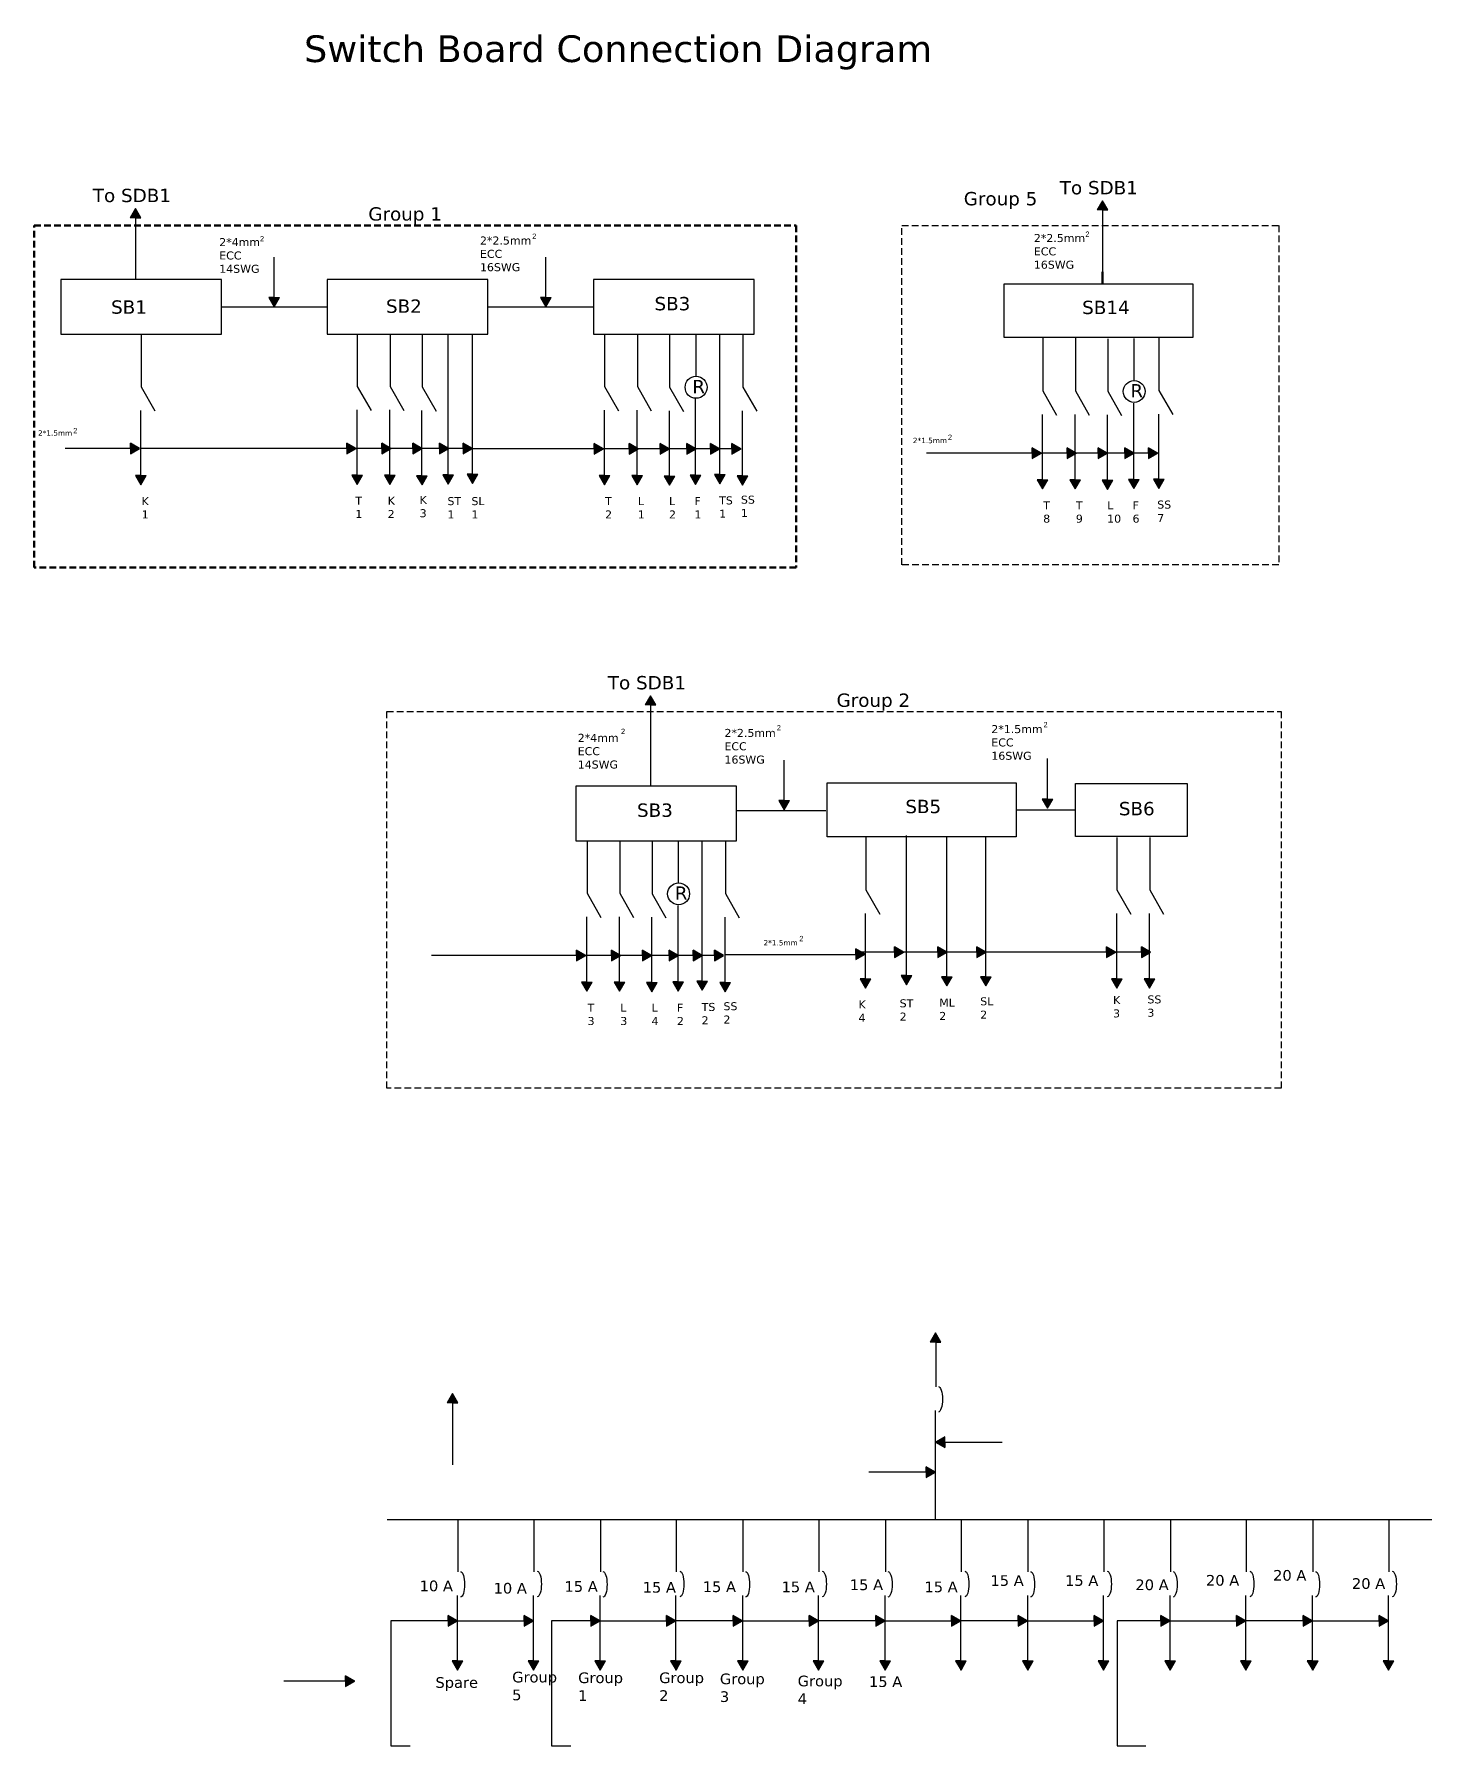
# Model space of a CAD drawing. Header units: millimetres. Extents: x 36 to 163, y -18 to 46.
# Drawn here: x 35.6 to 88, y -18.1 to 46.1 of the extents above; entities that cross this region are included whole.
import ezdxf

# ---------------------------------------------------------------- set-up
doc = ezdxf.new("R2010")
doc.units = ezdxf.units.MM
doc.header["$MEASUREMENT"] = 0
doc.linetypes.add('ACAD_ISO02W100', pattern=[15, 12, -3])
doc.linetypes.add('DASHED2', pattern=[0.375, 0.25, -0.125])

msp = doc.modelspace()

# ---------------------------------------------------------------- hatches: boundary and pattern name
for points in [[(75.619, 39.856), (75.419, 39.51), (75.619, 39.51), (75.819, 39.51)], [(39.362, 39.566), (39.162, 39.219), (39.362, 39.219), (39.562, 39.219)], [(44.552, 35.875), (44.752, 36.221), (44.552, 36.221), (44.352, 36.221)], [(54.748, 35.875), (54.948, 36.221), (54.748, 36.221), (54.548, 36.221)], [(39.513, 30.562), (39.167, 30.761), (39.167, 30.561), (39.167, 30.361)], [(47.627, 30.562), (47.281, 30.761), (47.281, 30.561), (47.281, 30.361)], [(48.937, 30.562), (48.591, 30.761), (48.591, 30.561), (48.591, 30.361)], [(50.1, 30.562), (49.754, 30.761), (49.754, 30.561), (49.754, 30.361)], [(51.102, 30.561), (50.755, 30.761), (50.755, 30.561), (50.755, 30.361)], [(51.99, 30.561), (51.644, 30.761), (51.644, 30.561), (51.644, 30.361)], [(56.902, 30.551), (56.556, 30.75), (56.556, 30.55), (56.556, 30.35)], [(58.212, 30.551), (57.866, 30.75), (57.866, 30.55), (57.866, 30.35)], [(59.375, 30.551), (59.029, 30.75), (59.029, 30.55), (59.029, 30.35)], [(60.377, 30.55), (60.03, 30.75), (60.03, 30.55), (60.03, 30.35)], [(61.265, 30.55), (60.919, 30.75), (60.919, 30.55), (60.919, 30.35)], [(62.068, 30.55), (61.721, 30.75), (61.721, 30.55), (61.721, 30.35)], [(73.33, 30.394), (72.984, 30.593), (72.984, 30.393), (72.984, 30.193)], [(74.64, 30.394), (74.294, 30.593), (74.294, 30.393), (74.294, 30.193)], [(75.803, 30.394), (75.456, 30.593), (75.456, 30.393), (75.456, 30.193)], [(76.804, 30.393), (76.458, 30.593), (76.458, 30.393), (76.458, 30.193)], [(77.693, 30.393), (77.347, 30.593), (77.347, 30.393), (77.347, 30.193)], [(39.56, 29.202), (39.759, 29.548), (39.559, 29.548), (39.359, 29.548)], [(47.664, 29.217), (47.864, 29.563), (47.664, 29.563), (47.464, 29.563)], [(48.892, 29.217), (49.092, 29.563), (48.892, 29.563), (48.692, 29.563)], [(50.101, 29.197), (50.3, 29.544), (50.1, 29.544), (49.9, 29.544)], [(51.087, 29.227), (51.287, 29.573), (51.087, 29.573), (50.887, 29.573)], [(51.99, 29.254), (52.19, 29.601), (51.99, 29.601), (51.79, 29.601)], [(56.939, 29.206), (57.139, 29.552), (56.939, 29.552), (56.739, 29.552)], [(58.167, 29.206), (58.367, 29.552), (58.167, 29.552), (57.967, 29.552)], [(59.376, 29.186), (59.575, 29.533), (59.375, 29.533), (59.175, 29.533)], [(60.362, 29.216), (60.562, 29.562), (60.362, 29.562), (60.162, 29.562)], [(61.265, 29.243), (61.465, 29.59), (61.265, 29.59), (61.065, 29.59)], [(62.124, 29.188), (62.324, 29.534), (62.124, 29.534), (61.924, 29.534)], [(73.366, 29.049), (73.566, 29.395), (73.366, 29.395), (73.166, 29.395)], [(74.595, 29.049), (74.795, 29.395), (74.595, 29.395), (74.395, 29.395)], [(75.803, 29.029), (76.003, 29.376), (75.803, 29.376), (75.603, 29.376)], [(76.79, 29.059), (76.989, 29.405), (76.789, 29.405), (76.589, 29.405)], [(77.725, 29.065), (77.925, 29.411), (77.725, 29.411), (77.525, 29.411)], [(58.673, 21.296), (58.473, 20.949), (58.673, 20.949), (58.873, 20.949)], [(63.679, 17.018), (63.878, 17.364), (63.678, 17.364), (63.478, 17.364)], [(73.553, 17.074), (73.753, 17.42), (73.553, 17.42), (73.353, 17.42)], [(56.246, 11.558), (55.9, 11.757), (55.9, 11.557), (55.9, 11.357)], [(57.556, 11.558), (57.21, 11.757), (57.21, 11.557), (57.21, 11.357)], [(58.719, 11.558), (58.373, 11.757), (58.373, 11.557), (58.373, 11.357)], [(59.72, 11.557), (59.374, 11.757), (59.374, 11.557), (59.374, 11.357)], [(60.609, 11.557), (60.263, 11.757), (60.263, 11.557), (60.263, 11.357)], [(61.411, 11.557), (61.065, 11.757), (61.065, 11.557), (61.065, 11.357)], [(66.718, 11.604), (66.371, 11.804), (66.371, 11.604), (66.371, 11.404)], [(68.161, 11.68), (67.815, 11.88), (67.815, 11.68), (67.815, 11.48)], [(69.796, 11.68), (69.449, 11.88), (69.449, 11.68), (69.449, 11.48)], [(71.257, 11.68), (70.911, 11.88), (70.911, 11.68), (70.911, 11.48)], [(76.113, 11.678), (75.767, 11.878), (75.767, 11.678), (75.767, 11.478)], [(77.423, 11.678), (77.077, 11.878), (77.077, 11.678), (77.077, 11.478)], [(56.282, 10.213), (56.482, 10.559), (56.282, 10.559), (56.082, 10.559)], [(57.511, 10.213), (57.711, 10.559), (57.511, 10.559), (57.311, 10.559)], [(58.719, 10.193), (58.919, 10.54), (58.719, 10.54), (58.519, 10.54)], [(59.706, 10.223), (59.906, 10.569), (59.706, 10.569), (59.506, 10.569)], [(60.609, 10.25), (60.809, 10.597), (60.609, 10.597), (60.409, 10.597)], [(61.468, 10.195), (61.667, 10.541), (61.467, 10.541), (61.267, 10.541)], [(66.736, 10.335), (66.936, 10.682), (66.736, 10.682), (66.536, 10.682)], [(68.268, 10.454), (68.468, 10.8), (68.268, 10.8), (68.068, 10.8)], [(69.779, 10.412), (69.978, 10.758), (69.778, 10.758), (69.578, 10.758)], [(71.247, 10.412), (71.447, 10.758), (71.247, 10.758), (71.047, 10.758)], [(76.149, 10.333), (76.349, 10.679), (76.149, 10.679), (75.949, 10.679)], [(77.378, 10.333), (77.578, 10.679), (77.378, 10.679), (77.178, 10.679)], [(69.358, -2.594), (69.159, -2.94), (69.359, -2.94), (69.559, -2.94)], [(51.24, -4.874), (51.04, -5.221), (51.24, -5.221), (51.44, -5.221)], [(69.358, -6.698), (69.704, -6.898), (69.704, -6.698), (69.704, -6.498)], [(69.355, -7.813), (69.009, -7.613), (69.009, -7.813), (69.009, -8.013)], [(51.432, -13.393), (51.086, -13.193), (51.086, -13.393), (51.086, -13.593)], [(54.276, -13.393), (53.929, -13.193), (53.929, -13.393), (53.929, -13.593)], [(56.776, -13.393), (56.429, -13.193), (56.429, -13.393), (56.429, -13.593)], [(59.619, -13.393), (59.273, -13.193), (59.273, -13.393), (59.273, -13.593)], [(62.119, -13.393), (61.773, -13.193), (61.773, -13.393), (61.773, -13.593)], [(64.962, -13.393), (64.616, -13.193), (64.616, -13.393), (64.616, -13.593)], [(67.462, -13.392), (67.116, -13.192), (67.116, -13.392), (67.116, -13.592)], [(70.306, -13.392), (69.959, -13.192), (69.959, -13.392), (69.959, -13.592)], [(72.806, -13.392), (72.46, -13.192), (72.46, -13.392), (72.46, -13.592)], [(75.649, -13.392), (75.303, -13.192), (75.303, -13.392), (75.303, -13.592)], [(78.149, -13.392), (77.803, -13.192), (77.803, -13.392), (77.803, -13.592)], [(80.993, -13.392), (80.646, -13.192), (80.646, -13.392), (80.646, -13.592)], [(83.493, -13.392), (83.147, -13.192), (83.147, -13.392), (83.147, -13.592)], [(86.336, -13.392), (85.99, -13.192), (85.99, -13.392), (85.99, -13.592)], [(51.438, -15.238), (51.638, -14.892), (51.438, -14.892), (51.238, -14.892)], [(54.281, -15.238), (54.481, -14.892), (54.281, -14.892), (54.081, -14.892)], [(56.781, -15.238), (56.981, -14.892), (56.781, -14.892), (56.581, -14.892)], [(59.625, -15.238), (59.824, -14.892), (59.624, -14.892), (59.424, -14.892)], [(62.125, -15.238), (62.325, -14.892), (62.125, -14.892), (61.925, -14.892)], [(64.968, -15.238), (65.168, -14.892), (64.968, -14.892), (64.768, -14.892)], [(67.468, -15.238), (67.668, -14.891), (67.468, -14.891), (67.268, -14.891)], [(70.312, -15.238), (70.511, -14.891), (70.311, -14.891), (70.111, -14.891)], [(72.812, -15.238), (73.012, -14.891), (72.812, -14.891), (72.612, -14.891)], [(75.655, -15.238), (75.855, -14.891), (75.655, -14.891), (75.455, -14.891)], [(78.155, -15.237), (78.355, -14.891), (78.155, -14.891), (77.955, -14.891)], [(80.998, -15.237), (81.198, -14.891), (80.998, -14.891), (80.798, -14.891)], [(83.499, -15.237), (83.698, -14.891), (83.498, -14.891), (83.298, -14.891)], [(86.342, -15.237), (86.542, -14.891), (86.342, -14.891), (86.142, -14.891)], [(47.582, -15.651), (47.235, -15.451), (47.235, -15.651), (47.235, -15.851)]]:
    msp.add_hatch(color=256).paths.add_polyline_path(points)

# ---------------------------------------------------------------- linework, layer by layer
for p, q in [((75.619, 39.856), (75.419, 39.51)), ((75.819, 39.51), (75.619, 39.856)), ((39.362, 39.566), (39.162, 39.219)), ((39.362, 39.219), (39.162, 39.219)), ((39.562, 39.219), (39.362, 39.566)), ((39.362, 39.219), (39.562, 39.219)), ((75.619, 39.51), (75.419, 39.51)), ((75.619, 39.51), (75.819, 39.51)), ((44.552, 36.048), (44.552, 37.741)), ((54.748, 36.048), (54.748, 37.741)), ((44.552, 36.221), (44.352, 36.221)), ((44.352, 36.221), (44.552, 35.875)), ((44.552, 36.221), (44.752, 36.221)), ((44.552, 35.875), (44.752, 36.221)), ((54.748, 36.221), (54.548, 36.221)), ((54.548, 36.221), (54.748, 35.875)), ((54.748, 36.221), (54.948, 36.221)), ((54.748, 35.875), (54.948, 36.221)), ((42.581, 35.875), (46.545, 35.875)), ((52.567, 35.875), (56.529, 35.875)), ((39.57, 34.851), (39.57, 32.881)), ((47.674, 34.866), (47.674, 32.896)), ((48.903, 34.866), (48.903, 32.896)), ((50.111, 34.846), (50.111, 32.877)), ((51.087, 29.4), (51.087, 34.851)), ((51.99, 29.428), (51.99, 34.851)), ((56.949, 34.855), (56.949, 32.885)), ((58.178, 34.855), (58.178, 32.885)), ((59.386, 34.835), (59.386, 32.866)), ((60.378, 33.272), (60.378, 34.851)), ((61.265, 29.417), (61.265, 34.84)), ((62.134, 34.836), (62.134, 32.867)), ((73.376, 34.698), (73.376, 32.728)), ((74.605, 34.698), (74.605, 32.728)), ((75.813, 34.678), (75.813, 32.709)), ((76.806, 33.115), (76.806, 34.694)), ((77.735, 34.714), (77.735, 32.744)), ((39.57, 32.881), (40.086, 31.973)), ((47.674, 32.896), (48.19, 31.988)), ((48.903, 32.896), (49.419, 31.988)), ((50.111, 32.877), (50.627, 31.968)), ((56.949, 32.885), (57.465, 31.977)), ((58.178, 32.885), (58.694, 31.977)), ((59.386, 32.866), (59.902, 31.957)), ((62.134, 32.867), (62.65, 31.959)), ((77.735, 32.744), (78.252, 31.836)), ((60.362, 29.562), (60.362, 32.422)), ((73.376, 32.728), (73.892, 31.82)), ((74.605, 32.728), (75.121, 31.82)), ((75.813, 32.709), (76.329, 31.8)), ((76.789, 29.405), (76.789, 32.265)), ((39.559, 29.375), (39.559, 31.995)), ((47.664, 29.39), (47.664, 32.01)), ((48.892, 29.39), (48.892, 32.01)), ((50.1, 29.37), (50.1, 31.99)), ((56.939, 29.379), (56.939, 31.999)), ((58.167, 29.379), (58.167, 31.999)), ((59.375, 29.359), (59.375, 31.979)), ((62.124, 29.361), (62.124, 31.981)), ((73.366, 29.222), (73.366, 31.842)), ((74.595, 29.222), (74.595, 31.842)), ((75.803, 29.202), (75.803, 31.822)), ((77.725, 29.238), (77.725, 31.858)), ((39.34, 30.561), (36.72, 30.561)), ((39.167, 30.561), (39.167, 30.761)), ((39.513, 30.562), (39.167, 30.761)), ((39.167, 30.361), (39.513, 30.562)), ((39.167, 30.561), (39.167, 30.361)), ((47.454, 30.561), (39.559, 30.561)), ((47.281, 30.561), (47.281, 30.761)), ((47.627, 30.562), (47.281, 30.761)), ((47.281, 30.361), (47.627, 30.562)), ((47.281, 30.561), (47.281, 30.361)), ((48.764, 30.561), (47.454, 30.561)), ((48.591, 30.561), (48.591, 30.761)), ((48.937, 30.562), (48.591, 30.761)), ((48.591, 30.361), (48.937, 30.562)), ((48.591, 30.561), (48.591, 30.361)), ((49.901, 30.561), (48.591, 30.561)), ((50.929, 30.562), (49.619, 30.562)), ((49.754, 30.561), (49.754, 30.761)), ((50.1, 30.562), (49.754, 30.761)), ((49.754, 30.361), (50.1, 30.562)), ((49.754, 30.561), (49.754, 30.361)), ((51.817, 30.561), (50.507, 30.561)), ((50.755, 30.561), (50.755, 30.761)), ((51.102, 30.561), (50.755, 30.761)), ((50.755, 30.561), (50.755, 30.361)), ((50.755, 30.361), (51.102, 30.561)), ((51.644, 30.561), (51.644, 30.761)), ((51.99, 30.561), (51.644, 30.761)), ((51.644, 30.561), (51.644, 30.361)), ((51.644, 30.361), (51.99, 30.561)), ((56.556, 30.55), (51.99, 30.55)), ((56.556, 30.55), (56.556, 30.75)), ((56.902, 30.551), (56.556, 30.75)), ((56.556, 30.35), (56.902, 30.551)), ((56.556, 30.55), (56.556, 30.35)), ((58.039, 30.55), (56.729, 30.55)), ((57.866, 30.55), (57.866, 30.75)), ((58.212, 30.551), (57.866, 30.75)), ((57.866, 30.35), (58.212, 30.551)), ((57.866, 30.55), (57.866, 30.35)), ((59.176, 30.55), (57.866, 30.55)), ((60.204, 30.551), (58.894, 30.551)), ((59.029, 30.55), (59.029, 30.75)), ((59.375, 30.551), (59.029, 30.75)), ((59.029, 30.35), (59.375, 30.551)), ((59.029, 30.55), (59.029, 30.35)), ((61.092, 30.55), (59.782, 30.55)), ((60.03, 30.55), (60.03, 30.75)), ((60.377, 30.55), (60.03, 30.75)), ((60.03, 30.55), (60.03, 30.35)), ((60.03, 30.35), (60.377, 30.55)), ((61.895, 30.55), (60.585, 30.55)), ((60.919, 30.55), (60.919, 30.75)), ((61.265, 30.55), (60.919, 30.75)), ((60.919, 30.55), (60.919, 30.35)), ((60.919, 30.35), (61.265, 30.55)), ((61.721, 30.55), (61.721, 30.75)), ((62.068, 30.55), (61.721, 30.75)), ((61.721, 30.55), (61.721, 30.35)), ((61.721, 30.35), (62.068, 30.55)), ((72.984, 30.393), (72.984, 30.593)), ((73.33, 30.394), (72.984, 30.593)), ((72.984, 30.193), (73.33, 30.394)), ((72.984, 30.393), (72.984, 30.193)), ((74.467, 30.393), (73.157, 30.393)), ((74.294, 30.393), (74.294, 30.593)), ((74.64, 30.394), (74.294, 30.593)), ((74.294, 30.193), (74.64, 30.394)), ((74.294, 30.393), (74.294, 30.193)), ((75.604, 30.393), (74.294, 30.393)), ((76.632, 30.394), (75.322, 30.394)), ((75.456, 30.393), (75.456, 30.593)), ((75.803, 30.394), (75.456, 30.593)), ((75.456, 30.193), (75.803, 30.394)), ((75.456, 30.393), (75.456, 30.193)), ((77.52, 30.393), (76.21, 30.393)), ((76.458, 30.393), (76.458, 30.593)), ((76.804, 30.393), (76.458, 30.593)), ((76.458, 30.393), (76.458, 30.193)), ((76.458, 30.193), (76.804, 30.393)), ((77.347, 30.393), (77.347, 30.593)), ((77.693, 30.393), (77.347, 30.593)), ((77.347, 30.393), (77.347, 30.193)), ((77.347, 30.193), (77.693, 30.393)), ((39.559, 29.548), (39.359, 29.548)), ((39.359, 29.548), (39.56, 29.202)), ((39.559, 29.548), (39.759, 29.548)), ((39.56, 29.202), (39.759, 29.548)), ((47.664, 29.563), (47.464, 29.563)), ((47.464, 29.563), (47.664, 29.217)), ((47.664, 29.563), (47.864, 29.563)), ((47.664, 29.217), (47.864, 29.563)), ((48.892, 29.563), (48.692, 29.563)), ((48.692, 29.563), (48.892, 29.217)), ((48.892, 29.563), (49.092, 29.563)), ((48.892, 29.217), (49.092, 29.563)), ((50.1, 29.544), (49.9, 29.544)), ((49.9, 29.544), (50.101, 29.197)), ((50.1, 29.544), (50.3, 29.544)), ((50.101, 29.197), (50.3, 29.544)), ((51.087, 29.573), (50.887, 29.573)), ((50.887, 29.573), (51.087, 29.227)), ((51.087, 29.573), (51.287, 29.573)), ((51.087, 29.227), (51.287, 29.573)), ((51.99, 29.601), (51.79, 29.601)), ((51.79, 29.601), (51.99, 29.254)), ((51.99, 29.601), (52.19, 29.601)), ((51.99, 29.254), (52.19, 29.601)), ((56.939, 29.552), (56.739, 29.552)), ((56.739, 29.552), (56.939, 29.206)), ((56.939, 29.552), (57.139, 29.552)), ((56.939, 29.206), (57.139, 29.552)), ((58.167, 29.552), (57.967, 29.552)), ((57.967, 29.552), (58.167, 29.206)), ((58.167, 29.552), (58.367, 29.552)), ((58.167, 29.206), (58.367, 29.552)), ((59.375, 29.533), (59.175, 29.533)), ((59.175, 29.533), (59.376, 29.186)), ((59.375, 29.533), (59.575, 29.533)), ((59.376, 29.186), (59.575, 29.533)), ((60.362, 29.562), (60.162, 29.562)), ((60.162, 29.562), (60.362, 29.216)), ((60.362, 29.562), (60.562, 29.562)), ((60.362, 29.216), (60.562, 29.562)), ((61.265, 29.59), (61.065, 29.59)), ((61.065, 29.59), (61.265, 29.243)), ((61.265, 29.59), (61.465, 29.59)), ((61.265, 29.243), (61.465, 29.59)), ((62.124, 29.534), (61.924, 29.534)), ((61.924, 29.534), (62.124, 29.188)), ((62.124, 29.534), (62.324, 29.534)), ((62.124, 29.188), (62.324, 29.534)), ((73.366, 29.395), (73.166, 29.395)), ((73.166, 29.395), (73.366, 29.049)), ((73.366, 29.395), (73.566, 29.395)), ((73.366, 29.049), (73.566, 29.395)), ((74.595, 29.395), (74.395, 29.395)), ((74.395, 29.395), (74.595, 29.049)), ((74.595, 29.395), (74.795, 29.395)), ((74.595, 29.049), (74.795, 29.395)), ((75.803, 29.376), (75.603, 29.376)), ((75.603, 29.376), (75.803, 29.029)), ((75.803, 29.376), (76.003, 29.376)), ((75.803, 29.029), (76.003, 29.376)), ((76.789, 29.405), (76.589, 29.405)), ((76.589, 29.405), (76.79, 29.059)), ((76.789, 29.405), (76.989, 29.405)), ((76.79, 29.059), (76.989, 29.405)), ((77.725, 29.411), (77.525, 29.411)), ((77.525, 29.411), (77.725, 29.065)), ((77.725, 29.411), (77.925, 29.411)), ((77.725, 29.065), (77.925, 29.411)), ((58.673, 21.296), (58.473, 20.949)), ((58.873, 20.949), (58.673, 21.296)), ((58.673, 20.949), (58.473, 20.949)), ((58.673, 20.949), (58.873, 20.949)), ((63.678, 17.191), (63.678, 18.884)), ((73.553, 17.247), (73.553, 18.939)), ((63.678, 17.364), (63.478, 17.364)), ((63.478, 17.364), (63.679, 17.018)), ((63.678, 17.364), (63.878, 17.364)), ((63.679, 17.018), (63.878, 17.364)), ((73.553, 17.42), (73.353, 17.42)), ((73.353, 17.42), (73.553, 17.074)), ((73.553, 17.42), (73.753, 17.42)), ((73.553, 17.074), (73.753, 17.42)), ((61.905, 16.99), (65.243, 16.99)), ((72.379, 17.018), (72.379, 17.018)), ((72.379, 17.018), (74.581, 17.018)), ((68.268, 10.627), (68.268, 16.05)), ((56.293, 15.862), (56.293, 13.892)), ((57.521, 15.862), (57.521, 13.892)), ((58.729, 15.842), (58.729, 13.873)), ((59.722, 14.279), (59.722, 15.858)), ((60.609, 10.424), (60.609, 15.847)), ((61.478, 15.843), (61.478, 13.874)), ((66.746, 15.984), (66.746, 14.015)), ((69.778, 10.585), (69.778, 16.008)), ((71.247, 10.585), (71.247, 16.008)), ((76.159, 15.982), (76.159, 14.013)), ((77.388, 15.982), (77.388, 14.013)), ((56.293, 13.892), (56.809, 12.984)), ((57.521, 13.892), (58.037, 12.984)), ((58.729, 13.873), (59.245, 12.964)), ((61.478, 13.874), (61.994, 12.966)), ((66.746, 14.015), (67.262, 13.106)), ((76.159, 14.013), (76.676, 13.104)), ((77.388, 14.013), (77.904, 13.104)), ((56.282, 10.386), (56.282, 13.006)), ((57.511, 10.386), (57.511, 13.006)), ((58.719, 10.366), (58.719, 12.986)), ((59.706, 10.569), (59.706, 13.429)), ((61.467, 10.368), (61.467, 12.988)), ((66.736, 10.508), (66.736, 13.128)), ((76.149, 10.506), (76.149, 13.126)), ((77.378, 10.506), (77.378, 13.126)), ((55.9, 11.557), (50.463, 11.557)), ((55.9, 11.557), (55.9, 11.757)), ((56.246, 11.558), (55.9, 11.757)), ((55.9, 11.357), (56.246, 11.558)), ((55.9, 11.557), (55.9, 11.357)), ((57.383, 11.557), (56.073, 11.557)), ((57.21, 11.557), (57.21, 11.757)), ((57.556, 11.558), (57.21, 11.757)), ((57.21, 11.357), (57.556, 11.558)), ((57.21, 11.557), (57.21, 11.357)), ((58.52, 11.557), (57.21, 11.557)), ((59.548, 11.558), (58.238, 11.558)), ((58.373, 11.557), (58.373, 11.757)), ((58.719, 11.558), (58.373, 11.757)), ((58.373, 11.357), (58.719, 11.558)), ((58.373, 11.557), (58.373, 11.357)), ((60.436, 11.557), (59.126, 11.557)), ((59.374, 11.557), (59.374, 11.757)), ((59.72, 11.557), (59.374, 11.757)), ((59.374, 11.557), (59.374, 11.357)), ((59.374, 11.357), (59.72, 11.557)), ((61.238, 11.557), (59.928, 11.557)), ((60.263, 11.557), (60.263, 11.757)), ((60.609, 11.557), (60.263, 11.757)), ((60.263, 11.557), (60.263, 11.357)), ((60.263, 11.357), (60.609, 11.557)), ((61.065, 11.557), (61.065, 11.757)), ((61.411, 11.557), (61.065, 11.757)), ((61.065, 11.557), (61.065, 11.357)), ((61.065, 11.357), (61.411, 11.557)), ((66.354, 11.58), (61.467, 11.58)), ((67.988, 11.68), (66.354, 11.68)), ((66.371, 11.604), (66.371, 11.804)), ((66.718, 11.604), (66.371, 11.804)), ((66.371, 11.604), (66.371, 11.404)), ((66.371, 11.404), (66.718, 11.604)), ((67.815, 11.68), (67.815, 11.88)), ((68.161, 11.68), (67.815, 11.88)), ((67.815, 11.68), (67.815, 11.48)), ((67.815, 11.48), (68.161, 11.68)), ((69.623, 11.68), (67.988, 11.68)), ((69.449, 11.68), (69.449, 11.88)), ((69.796, 11.68), (69.449, 11.88)), ((69.449, 11.68), (69.449, 11.48)), ((69.449, 11.48), (69.796, 11.68)), ((71.084, 11.68), (69.449, 11.68)), ((70.911, 11.68), (70.911, 11.88)), ((71.257, 11.68), (70.911, 11.88)), ((70.911, 11.68), (70.911, 11.48)), ((70.911, 11.48), (71.257, 11.68)), ((75.767, 11.678), (71.253, 11.678)), ((75.767, 11.678), (75.767, 11.878)), ((76.113, 11.678), (75.767, 11.878)), ((75.767, 11.678), (75.767, 11.478)), ((75.767, 11.478), (76.113, 11.678)), ((77.25, 11.678), (75.94, 11.678)), ((77.077, 11.678), (77.077, 11.878)), ((77.423, 11.678), (77.077, 11.878)), ((77.077, 11.678), (77.077, 11.478)), ((77.077, 11.478), (77.423, 11.678)), ((56.282, 10.559), (56.082, 10.559)), ((56.082, 10.559), (56.282, 10.213)), ((56.282, 10.559), (56.482, 10.559)), ((56.282, 10.213), (56.482, 10.559)), ((57.511, 10.559), (57.311, 10.559)), ((57.311, 10.559), (57.511, 10.213)), ((57.511, 10.559), (57.711, 10.559)), ((57.511, 10.213), (57.711, 10.559)), ((58.719, 10.54), (58.519, 10.54)), ((58.519, 10.54), (58.719, 10.193)), ((58.719, 10.54), (58.919, 10.54)), ((58.719, 10.193), (58.919, 10.54)), ((59.706, 10.569), (59.506, 10.569)), ((59.506, 10.569), (59.706, 10.223)), ((59.706, 10.569), (59.906, 10.569)), ((59.706, 10.223), (59.906, 10.569)), ((60.609, 10.597), (60.409, 10.597)), ((60.409, 10.597), (60.609, 10.25)), ((60.609, 10.597), (60.809, 10.597)), ((60.609, 10.25), (60.809, 10.597)), ((61.467, 10.541), (61.267, 10.541)), ((61.267, 10.541), (61.468, 10.195)), ((61.467, 10.541), (61.667, 10.541)), ((61.468, 10.195), (61.667, 10.541)), ((66.736, 10.682), (66.536, 10.682)), ((66.536, 10.682), (66.736, 10.335)), ((66.736, 10.682), (66.936, 10.682)), ((66.736, 10.335), (66.936, 10.682)), ((68.268, 10.8), (68.068, 10.8)), ((68.068, 10.8), (68.268, 10.454)), ((68.268, 10.8), (68.468, 10.8)), ((68.268, 10.454), (68.468, 10.8)), ((69.778, 10.758), (69.578, 10.758)), ((69.578, 10.758), (69.779, 10.412)), ((69.778, 10.758), (69.978, 10.758)), ((69.779, 10.412), (69.978, 10.758)), ((71.247, 10.758), (71.047, 10.758)), ((71.047, 10.758), (71.247, 10.412)), ((71.247, 10.758), (71.447, 10.758)), ((71.247, 10.412), (71.447, 10.758)), ((76.149, 10.679), (75.949, 10.679)), ((75.949, 10.679), (76.149, 10.333)), ((76.149, 10.679), (76.349, 10.679)), ((76.149, 10.333), (76.349, 10.679)), ((77.378, 10.679), (77.178, 10.679)), ((77.178, 10.679), (77.378, 10.333)), ((77.378, 10.679), (77.578, 10.679)), ((77.378, 10.333), (77.578, 10.679)), ((69.358, -2.594), (69.159, -2.94)), ((69.359, -2.94), (69.159, -2.94)), ((69.559, -2.94), (69.358, -2.594)), ((69.359, -2.94), (69.559, -2.94)), ((69.368, -2.646), (69.368, -4.615)), ((51.24, -4.874), (51.04, -5.221)), ((51.44, -5.221), (51.24, -4.874)), ((51.24, -5.221), (51.04, -5.221)), ((51.24, -5.221), (51.24, -7.541)), ((51.24, -5.221), (51.44, -5.221)), ((69.358, -9.589), (69.358, -5.502)), ((69.704, -6.498), (69.358, -6.698)), ((69.358, -6.698), (69.704, -6.898)), ((69.358, -6.698), (71.858, -6.698)), ((69.704, -6.698), (69.704, -6.498)), ((69.704, -6.698), (69.704, -6.898)), ((69.009, -7.813), (69.009, -7.613)), ((69.355, -7.813), (69.009, -7.613)), ((69.355, -7.813), (66.855, -7.813)), ((69.009, -7.813), (69.009, -8.013)), ((69.009, -8.013), (69.355, -7.813)), ((48.794, -9.589), (87.964, -9.589)), ((51.448, -9.589), (51.448, -11.559)), ((54.291, -9.589), (54.291, -11.559)), ((56.791, -9.589), (56.791, -11.558)), ((59.635, -9.589), (59.635, -11.558)), ((62.135, -9.589), (62.135, -11.558)), ((64.978, -9.589), (64.978, -11.558)), ((67.478, -9.589), (67.478, -11.558)), ((70.322, -9.589), (70.322, -11.558)), ((72.822, -9.589), (72.822, -11.558)), ((75.665, -9.589), (75.665, -11.558)), ((78.165, -9.588), (78.165, -11.558)), ((81.009, -9.588), (81.009, -11.558)), ((83.509, -9.588), (83.509, -11.558)), ((86.352, -9.588), (86.352, -11.558)), ((51.438, -15.238), (51.438, -12.445)), ((54.281, -15.238), (54.281, -12.445)), ((56.781, -15.238), (56.781, -12.445)), ((59.624, -15.238), (59.624, -12.445)), ((62.125, -15.238), (62.125, -12.445)), ((64.968, -15.238), (64.968, -12.445)), ((67.468, -15.237), (67.468, -12.444)), ((70.311, -15.237), (70.311, -12.444)), ((72.812, -15.237), (72.812, -12.444)), ((75.655, -15.237), (75.655, -12.444)), ((78.155, -15.237), (78.155, -12.444)), ((80.998, -15.237), (80.998, -12.444)), ((83.498, -15.237), (83.498, -12.444)), ((86.342, -15.237), (86.342, -12.444)), ((51.438, -13.393), (48.938, -13.393)), ((48.938, -13.393), (48.938, -18.077)), ((51.086, -13.393), (51.086, -13.193)), ((51.432, -13.393), (51.086, -13.193)), ((51.086, -13.393), (51.086, -13.593)), ((51.086, -13.593), (51.432, -13.393)), ((51.432, -13.393), (54.276, -13.393)), ((53.929, -13.393), (53.929, -13.193)), ((54.276, -13.393), (53.929, -13.193)), ((53.929, -13.393), (53.929, -13.593)), ((53.929, -13.593), (54.276, -13.393)), ((56.776, -13.393), (54.956, -13.393)), ((54.956, -13.393), (54.956, -18.077)), ((56.429, -13.393), (56.429, -13.193)), ((56.776, -13.393), (56.429, -13.193)), ((56.429, -13.393), (56.429, -13.593)), ((56.429, -13.593), (56.776, -13.393)), ((56.776, -13.393), (59.619, -13.393)), ((59.273, -13.393), (59.273, -13.193)), ((59.619, -13.393), (59.273, -13.193)), ((59.273, -13.393), (59.273, -13.593)), ((59.273, -13.593), (59.619, -13.393)), ((62.125, -13.393), (59.625, -13.393)), ((61.773, -13.393), (61.773, -13.193)), ((62.119, -13.393), (61.773, -13.193)), ((61.773, -13.393), (61.773, -13.593)), ((61.773, -13.593), (62.119, -13.393)), ((62.119, -13.393), (64.962, -13.393)), ((64.616, -13.393), (64.616, -13.193)), ((64.962, -13.393), (64.616, -13.193)), ((64.616, -13.393), (64.616, -13.593)), ((64.616, -13.593), (64.962, -13.393)), ((67.468, -13.392), (64.968, -13.392)), ((67.116, -13.392), (67.116, -13.192)), ((67.462, -13.392), (67.116, -13.192)), ((67.116, -13.392), (67.116, -13.592)), ((67.116, -13.592), (67.462, -13.392)), ((67.462, -13.392), (70.306, -13.392)), ((69.959, -13.392), (69.959, -13.192)), ((70.306, -13.392), (69.959, -13.192)), ((69.959, -13.392), (69.959, -13.592)), ((69.959, -13.592), (70.306, -13.392)), ((72.812, -13.392), (70.312, -13.392)), ((72.46, -13.392), (72.46, -13.192)), ((72.806, -13.392), (72.46, -13.192)), ((72.46, -13.392), (72.46, -13.592)), ((72.46, -13.592), (72.806, -13.392)), ((72.806, -13.392), (75.649, -13.392)), ((75.303, -13.392), (75.303, -13.192)), ((75.649, -13.392), (75.303, -13.192)), ((75.303, -13.392), (75.303, -13.592)), ((75.303, -13.592), (75.649, -13.392)), ((78.155, -13.395), (76.164, -13.392)), ((76.164, -13.392), (76.164, -18.077)), ((77.803, -13.392), (77.803, -13.192)), ((78.149, -13.392), (77.803, -13.192)), ((77.803, -13.392), (77.803, -13.592)), ((77.803, -13.592), (78.149, -13.392)), ((78.149, -13.392), (80.993, -13.392)), ((80.646, -13.392), (80.646, -13.192)), ((80.993, -13.392), (80.646, -13.192)), ((80.646, -13.392), (80.646, -13.592)), ((80.646, -13.592), (80.993, -13.392)), ((83.498, -13.392), (80.998, -13.392)), ((83.147, -13.392), (83.147, -13.192)), ((83.493, -13.392), (83.147, -13.192)), ((83.147, -13.392), (83.147, -13.592)), ((83.147, -13.592), (83.493, -13.392)), ((83.493, -13.392), (86.336, -13.392)), ((85.99, -13.392), (85.99, -13.192)), ((86.336, -13.392), (85.99, -13.192)), ((85.99, -13.392), (85.99, -13.592)), ((85.99, -13.592), (86.336, -13.392)), ((51.438, -14.892), (51.238, -14.892)), ((51.238, -14.892), (51.438, -15.238)), ((51.438, -14.892), (51.638, -14.892)), ((51.438, -15.238), (51.638, -14.892)), ((54.281, -14.892), (54.081, -14.892)), ((54.081, -14.892), (54.281, -15.238)), ((54.281, -14.892), (54.481, -14.892)), ((54.281, -15.238), (54.481, -14.892)), ((56.781, -14.892), (56.581, -14.892)), ((56.581, -14.892), (56.781, -15.238)), ((56.781, -14.892), (56.981, -14.892)), ((56.781, -15.238), (56.981, -14.892)), ((59.624, -14.892), (59.424, -14.892)), ((59.424, -14.892), (59.625, -15.238)), ((59.624, -14.892), (59.824, -14.892)), ((59.625, -15.238), (59.824, -14.892)), ((62.125, -14.892), (61.925, -14.892)), ((61.925, -14.892), (62.125, -15.238)), ((62.125, -14.892), (62.325, -14.892)), ((62.125, -15.238), (62.325, -14.892)), ((64.968, -14.892), (64.768, -14.892)), ((64.768, -14.892), (64.968, -15.238)), ((64.968, -14.892), (65.168, -14.892)), ((64.968, -15.238), (65.168, -14.892)), ((67.468, -14.891), (67.268, -14.891)), ((67.268, -14.891), (67.468, -15.238)), ((67.468, -14.891), (67.668, -14.891)), ((67.468, -15.238), (67.668, -14.891)), ((70.311, -14.891), (70.111, -14.891)), ((70.111, -14.891), (70.312, -15.238)), ((70.311, -14.891), (70.511, -14.891)), ((70.312, -15.238), (70.511, -14.891)), ((72.812, -14.891), (72.612, -14.891)), ((72.612, -14.891), (72.812, -15.238)), ((72.812, -14.891), (73.012, -14.891)), ((72.812, -15.238), (73.012, -14.891)), ((75.655, -14.891), (75.455, -14.891)), ((75.455, -14.891), (75.655, -15.238)), ((75.655, -14.891), (75.855, -14.891)), ((75.655, -15.238), (75.855, -14.891)), ((78.155, -14.891), (77.955, -14.891)), ((77.955, -14.891), (78.155, -15.237)), ((78.155, -14.891), (78.355, -14.891)), ((78.155, -15.237), (78.355, -14.891)), ((80.998, -14.891), (80.798, -14.891)), ((80.798, -14.891), (80.998, -15.237)), ((80.998, -14.891), (81.198, -14.891)), ((80.998, -15.237), (81.198, -14.891)), ((83.498, -14.891), (83.298, -14.891)), ((83.298, -14.891), (83.499, -15.237)), ((83.498, -14.891), (83.698, -14.891)), ((83.499, -15.237), (83.698, -14.891)), ((86.342, -14.891), (86.142, -14.891)), ((86.142, -14.891), (86.342, -15.237)), ((86.342, -14.891), (86.542, -14.891)), ((86.342, -15.237), (86.542, -14.891)), ((47.235, -15.651), (44.916, -15.651)), ((47.235, -15.651), (47.235, -15.451)), ((47.582, -15.651), (47.235, -15.451)), ((47.235, -15.651), (47.235, -15.851)), ((47.235, -15.851), (47.582, -15.651)), ((48.938, -18.077), (49.655, -18.077)), ((54.956, -18.077), (54.956, -18.077)), ((54.956, -18.077), (55.682, -18.077)), ((76.164, -18.077), (76.164, -18.077)), ((76.164, -18.077), (77.248, -18.077))]:
    msp.add_line(p, q)
at = {"linetype": 'ACAD_ISO02W100'}
for p, q in [((39.362, 39.219), (39.362, 36.9)), ((75.619, 39.51), (75.619, 37.19)), ((58.673, 20.949), (58.673, 17.907))]:
    msp.add_line(p, q, dxfattribs=at)
at = {"lineweight": 100}
msp.add_line((75.619, 37.19), (75.619, 36.743), dxfattribs=at)
at = {"linetype": 'ACAD_ISO02W100', "ltscale": 15}
msp.add_line((72.984, 30.393), (69.014, 30.393), dxfattribs=at)
at = {"linetype": 'DASHED2', "lineweight": 100}
msp.add_lwpolyline([(35.561, 38.93), (64.133, 38.93), (64.133, 26.106), (35.561, 26.106)], close=True, dxfattribs=at)
at = {"linetype": 'DASHED2'}
for points in [[(68.094, 38.93), (82.227, 38.93), (82.227, 26.206), (68.094, 26.206)], [(48.786, 20.7), (82.317, 20.7), (82.317, 6.582), (48.786, 6.582)]]:
    msp.add_lwpolyline(points, close=True, dxfattribs=at)
for points in [[(42.581, 36.9), (36.558, 36.9), (36.558, 34.851), (42.581, 34.851)], [(52.567, 36.9), (46.545, 36.9), (46.545, 34.851), (52.567, 34.851)], [(62.552, 36.9), (56.529, 36.9), (56.529, 34.851), (62.552, 34.851)], [(71.929, 36.743), (79.009, 36.743), (79.009, 34.721), (71.929, 34.721)], [(65.299, 18.029), (72.379, 18.029), (72.379, 16.007), (65.299, 16.007)], [(74.604, 18.001), (78.798, 18.001), (78.798, 16.018), (74.604, 16.018)], [(61.895, 17.907), (55.873, 17.907), (55.873, 15.858), (61.895, 15.858)]]:
    msp.add_lwpolyline(points, close=True)
for centre in [(60.378, 32.861), (76.806, 32.704), (59.722, 13.868)]:
    msp.add_circle(centre, 0.411)
at = {"extrusion": (0, 0, -1)}
for centre in [(69.463, -5.083), (51.543, -12.026), (54.424, -12.013), (56.887, -12.026), (59.767, -12.013), (62.23, -12.026), (65.111, -12.013), (67.574, -12.025), (70.454, -12.012), (72.917, -12.025), (75.797, -12.012), (78.261, -12.025), (81.141, -12.012), (83.604, -12.025), (86.484, -12.012)]:
    msp.add_ellipse(centre, major_axis=(0, -0.48), ratio=0.32, start_param=3.141593, end_param=6.283185, dxfattribs=at)

# ---------------------------------------------------------------- texts
at = {"attachment_point": 1}
for s, insert, char_height, width in [('{\\fVerdana|b0|i0|c0|p34;Switch Board Connection Diagram}', (45.678, 46.056), 1, 35.3303), ('{\\fVerdana|b0|i0|c0|p34;To SDB1}', (74.016, 40.595), 0.5, 3.69695), ('{\\fVerdana|b0|i0|c0|p34;To SDB1}', (37.759, 40.304), 0.5, 3.69695), ('{\\fVerdana|b0|i0|c0|p34;Group 5}', (70.415, 40.183), 0.5, 3.69695), ('{\\fVerdana|b0|i0|c0|p34;Group 1}', (48.089, 39.611), 0.5, 3.69695), ('2', (44.024, 38.53), 0.2, 0.64172), ('{\\fVerdana|b0|i0|c0|p34;2*2.5mm\\PECC\\P16SWG}', (52.275, 38.514), 0.3, 2.25746), ('2', (54.231, 38.622), 0.2, 0.64172), ('{\\fVerdana|b0|i0|c0|p34;2*2.5mm\\PECC\\P16SWG}', (73.043, 38.607), 0.3, 2.25746), ('2', (74.977, 38.701), 0.2, 0.64172), ('{\\fVerdana|b0|i0|c0|p34;2*4mm\\PECC\\P14SWG}', (42.497, 38.453), 0.3, 2.25746), ('{\\fVerdana|b0|i0|c0|p34;SB1}', (38.442, 36.119), 0.5, 3.69695), ('{\\fVerdana|b0|i0|c0|p34;SB2}', (48.75, 36.153), 0.5, 3.69695), ('{\\fVerdana|b0|i0|c0|p34;SB3}', (58.819, 36.247), 0.5, 3.69695), ('{\\fVerdana|b0|i0|c0|p34;SB14}', (74.855, 36.106), 0.5, 3.69695), ('{\\fVerdana|b0|i0|c0|p34;R}', (60.236, 33.136), 0.5, 0.48631), ('{\\fVerdana|b0|i0|c0|p34;R}', (76.663, 32.979), 0.5, 0.48631), ('{\\fVerdana|b0|i0|c0|p34;2*1.5mm}', (35.702, 31.245), 0.2, 2.25746), ('2', (37.024, 31.336), 0.2, 0.64172), ('{\\fVerdana|b0|i0|c0|p34;2*1.5mm}', (68.507, 30.965), 0.2, 2.25746), ('2', (69.822, 31.087), 0.2, 0.64172), ('{\\fVerdana|b0|i0|c0|p34;K\\P1}', (39.588, 28.742), 0.3, 0.35226), ('{\\fVerdana|b0|i0|c0|p34;T\\P1}', (47.6, 28.758), 0.3, 0.35226), ('{\\fVerdana|b0|i0|c0|p34;K\\P2}', (48.814, 28.758), 0.3, 0.35226), ('{\\fVerdana|b0|i0|c0|p34;K\\P3}', (50.013, 28.788), 0.3, 0.35226), ('{\\fVerdana|b0|i0|c0|p34;ST\\P1}', (51.055, 28.742), 0.3, 0.35226), ('{\\fVerdana|b0|i0|c0|p34;SL\\P1}', (51.954, 28.742), 0.3, 0.35226), ('{\\fVerdana|b0|i0|c0|p34;T\\P2}', (56.966, 28.742), 0.3, 0.35226), ('{\\fVerdana|b0|i0|c0|p34;L\\P1}', (58.192, 28.742), 0.3, 0.35226), ('{\\fVerdana|b0|i0|c0|p34;L\\P2}', (59.363, 28.742), 0.3, 0.35226), ('{\\fVerdana|b0|i0|c0|p34;F\\P1}', (60.317, 28.742), 0.3, 0.35226), ('{\\fVerdana|b0|i0|c0|p34;TS\\P1}', (61.243, 28.769), 0.3, 0.35226), ('{\\fVerdana|b0|i0|c0|p34;SS\\P1}', (62.06, 28.796), 0.3, 0.35226), ('{\\fVerdana|b0|i0|c0|p34;T\\P8}', (73.394, 28.585), 0.3, 0.35226), ('{\\fVerdana|b0|i0|c0|p34;T\\P9}', (74.619, 28.585), 0.3, 0.35226), ('{\\fVerdana|b0|i0|c0|p34;L\\P10}', (75.791, 28.585), 0.3, 0.35226), ('{\\fVerdana|b0|i0|c0|p34;F\\P6}', (76.744, 28.585), 0.3, 0.35226), ('{\\fVerdana|b0|i0|c0|p34;SS\\P7}', (77.67, 28.612), 0.3, 0.35226), ('{\\fVerdana|b0|i0|c0|p34;To SDB1}', (57.07, 22.034), 0.5, 3.69695), ('{\\fVerdana|b0|i0|c0|p34;Group 2}', (65.646, 21.378), 0.5, 3.69695), ('2', (57.563, 20.059), 0.2, 0.64172), ('{\\fVerdana|b0|i0|c0|p34;2*2.5mm\\PECC\\P16SWG}', (61.442, 20.05), 0.3, 2.25746), ('2', (63.404, 20.195), 0.2, 0.64172), ('{\\fVerdana|b0|i0|c0|p34;2*1.5mm\\PECC\\P16SWG}', (71.449, 20.194), 0.3, 2.25746), ('2', (73.406, 20.311), 0.2, 0.64172), ('{\\fVerdana|b0|i0|c0|p34;2*4mm\\PECC\\P14SWG}', (55.94, 19.866), 0.3, 2.25746), ('{\\fVerdana|b0|i0|c0|p34;SB5}', (68.225, 17.392), 0.5, 3.69695), ('{\\fVerdana|b0|i0|c0|p34;SB3}', (58.163, 17.254), 0.5, 3.69695), ('{\\fVerdana|b0|i0|c0|p34;SB6}', (76.232, 17.312), 0.5, 3.69695), ('{\\fVerdana|b0|i0|c0|p34;R}', (59.58, 14.143), 0.5, 0.48631), ('2', (64.25, 12.29), 0.2, 0.64172), ('{\\fVerdana|b0|i0|c0|p34;2*1.5mm}', (62.907, 12.132), 0.2, 2.25746), ('{\\fVerdana|b0|i0|c0|p34;T\\P3}', (56.31, 9.749), 0.3, 0.35226), ('{\\fVerdana|b0|i0|c0|p34;L\\P3}', (57.536, 9.749), 0.3, 0.35226), ('{\\fVerdana|b0|i0|c0|p34;L\\P4}', (58.707, 9.749), 0.3, 0.35226), ('{\\fVerdana|b0|i0|c0|p34;F\\P2}', (59.66, 9.749), 0.3, 0.35226), ('{\\fVerdana|b0|i0|c0|p34;TS\\P2}', (60.586, 9.776), 0.3, 0.35226), ('{\\fVerdana|b0|i0|c0|p34;SS\\P2}', (61.404, 9.803), 0.3, 0.35226), ('{\\fVerdana|b0|i0|c0|p34;K\\P4}', (66.469, 9.871), 0.3, 0.35226), ('{\\fVerdana|b0|i0|c0|p34;ST\\P2}', (68.011, 9.913), 0.3, 0.35226), ('{\\fVerdana|b0|i0|c0|p34;ML\\P2}', (69.496, 9.938), 0.3, 0.35226), ('{\\fVerdana|b0|i0|c0|p34;SL\\P2}', (71.032, 9.987), 0.3, 0.35226), ('{\\fVerdana|b0|i0|c0|p34;K\\P3}', (76.014, 10.034), 0.3, 0.35226), ('{\\fVerdana|b0|i0|c0|p34;SS\\P3}', (77.301, 10.059), 0.3, 0.35226), ('{\\fVerdana|b0|i0|c0|p34;20 A}', (82.014, -11.487), 0.4, 1.46751), ('{\\fVerdana|b0|i0|c0|p34;10 A}', (50.013, -11.883), 0.4, 1.46751), ('{\\fVerdana|b0|i0|c0|p34;10 A}', (52.785, -11.969), 0.4, 1.46751), ('{\\fVerdana|b0|i0|c0|p34;15 A}', (55.445, -11.905), 0.4, 1.46751), ('{\\fVerdana|b0|i0|c0|p34;15 A}', (58.375, -11.935), 0.4, 1.46751), ('{\\fVerdana|b0|i0|c0|p34;15 A}', (60.627, -11.914), 0.4, 1.46751), ('{\\fVerdana|b0|i0|c0|p34;15 A}', (63.584, -11.92), 0.4, 1.46751), ('{\\fVerdana|b0|i0|c0|p34;15 A}', (66.142, -11.841), 0.4, 1.46751), ('{\\fVerdana|b0|i0|c0|p34;15 A}', (68.939, -11.92), 0.4, 1.46751), ('{\\fVerdana|b0|i0|c0|p34;15 A}', (71.416, -11.681), 0.4, 1.46751), ('{\\fVerdana|b0|i0|c0|p34;15 A}', (74.213, -11.681), 0.4, 1.46751), ('{\\fVerdana|b0|i0|c0|p34;20 A}', (76.851, -11.841), 0.4, 1.46751), ('{\\fVerdana|b0|i0|c0|p34;20 A}', (79.497, -11.674), 0.4, 1.46751), ('{\\fVerdana|b0|i0|c0|p34;20 A}', (84.971, -11.794), 0.4, 1.46751), ('{\\fVerdana|b0|i0|c0|p34;Group 5}', (53.482, -15.303), 0.4, 1.46751), ('{\\fVerdana|b0|i0|c0|p34;Group 1}', (55.956, -15.328), 0.4, 1.46751), ('{\\fVerdana|b0|i0|c0|p34;Group 2}', (58.993, -15.328), 0.4, 1.46751), ('{\\fVerdana|b0|i0|c0|p34;Group 3}', (61.271, -15.368), 0.4, 1.46751), ('{\\fVerdana|b0|i0|c0|p34;Spare}', (50.605, -15.505), 0.4, 1.46751), ('{\\fVerdana|b0|i0|c0|p34;Group 4}', (64.188, -15.448), 0.4, 1.46751), ('{\\fVerdana|b0|i0|c0|p34;15 A}', (66.861, -15.472), 0.4, 1.46751)]:
    msp.add_mtext(s, dxfattribs=dict(at, insert=insert, char_height=char_height, width=width))

doc.saveas('drawing.dxf')
